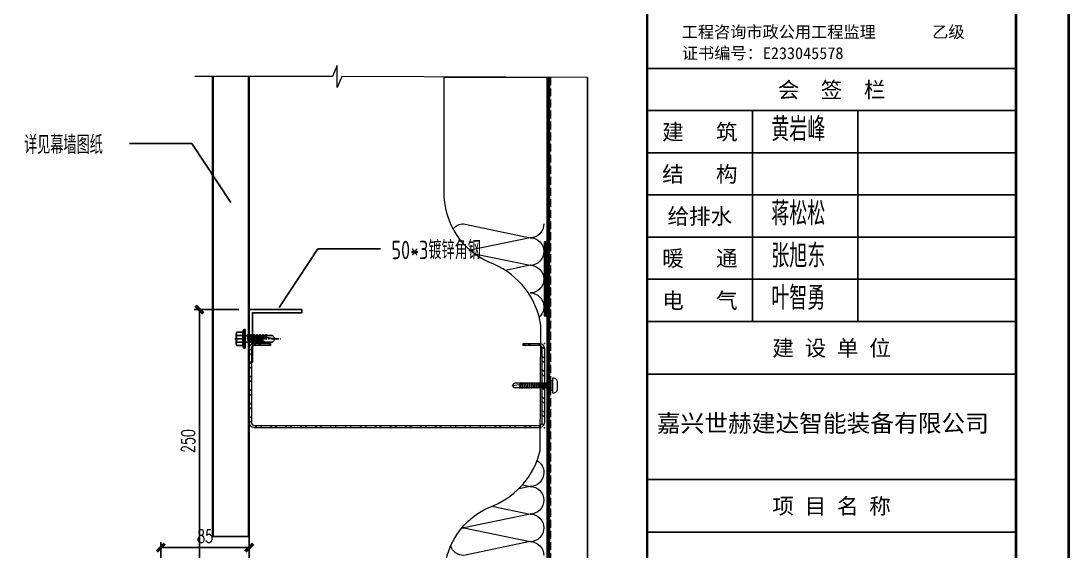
# Model space of a CAD drawing. Extents: x -599358 to 2865263, y -1062760 to 486533.
# Drawn here: x 142217 to 143213, y -727420 to -726917 of the extents above; entities that cross this region are included whole.
import ezdxf
from ezdxf.enums import TextEntityAlignment as Align

# ---------------------------------------------------------------- set-up
doc = ezdxf.new("R2010")
doc.units = 0
doc.linetypes.add('CENTER2', pattern=[28.575, 19.05, -3.175, 3.175, -3.175])
doc.linetypes.add('ZN-DASH', pattern=[0.35, 0.25, -0.1])
for name, color, linetype in [('!ZN6-虚线-8', 8, 'ZN-DASH'), ('0-cxFrame', 155, 'Continuous'), ('11紧固件', 11, 'Continuous'), ('A-AXIS-DP', 126, 'Continuous'), ('A-LIN-V', 9, 'Continuous'), ('AS-WALL', 40, 'Continuous'), ('DIM', 173, 'Continuous'), ('Fill', 8, 'Continuous'), ('PJ', 151, 'Continuous'), ('qianming', 155, 'Continuous'), ('WZ', 2, 'Continuous'), ('ZX', 1, 'CENTER2')]:
    doc.layers.add(name, color=color, linetype=linetype)
for name, color, linetype, lineweight in [('0-cxText', 131, 'Continuous', 25), ('0_PURLIN-CON', 253, 'Continuous', 15), ('0_SCREW RIVET', 4, 'Continuous', 15), ('屋面板', 6, 'Continuous', 13), ('彩钢板', 6, 'Continuous', 15), ('文字标注引出线', 7, 'Continuous', 15), ('紧固件', 4, 'Continuous', 13), ('防火岩棉', 252, 'Continuous', 13)]:
    doc.layers.add(name, color=color, linetype=linetype, lineweight=lineweight)
doc.layers.add('0_INSULATION', color=252, linetype='Continuous', lineweight=9, transparency=0.2)
doc.styles.add('BZHZ', font='bzxw', dxfattribs={"width": 0.8, "bigfont": 'bzhz'})
doc.styles.add('cx_biaoti', font='')
doc.styles.add('cx_tuming', font='simhei.ttf')
doc.styles.add('cx_tuqian1', font='宋体.shx')
doc.styles.add('DHTEXT-1', font='romans.shx', dxfattribs={"width": 0.7, "bigfont": 'chinese.shx'})
doc.styles.add('jhz', font='TSSDENG.SHX', dxfattribs={"width": 0.75, "bigfont": 'TSSDCHN.SHX'})
doc.styles.add('黑体', font='simhei.ttf')
doc.styles.get('cx_biaoti').set_extended_font_data('SimSun')
doc.dimstyles.new('ZN5', dxfattribs={"dimscale": 5, "dimtxt": 2.5, "dimasz": 1.5, "dimexe": 1, "dimexo": 2, "dimgap": 0.9, "dimtad": 1, "dimdec": 0, "dimdsep": 46, "dimtxsty": 'DHTEXT-1', "dimblk": 'ARCHTICK', "dimcen": 2.5, "dimclrd": 173, "dimclre": 173, "dimclrt": 7, "dimazin": 2, "dimtfac": 1, "dimtix": 1, "dimtmove": 2, "dimatfit": 3, "dimfxl": 0, "dimarcsym": 0})

# ---------------------------------------------------------------- blocks, each defined once
blk = doc.blocks.new('*U641')
at = {"layer": 'PJ'}
for p, q in [((-4.4, 0.45), (-4.4, 0)), ((4.4, 0), (-4.4, 0)), ((-4.1, 0.75), (-3.1, 1)), ((4.1, 0.75), (-4.1, 0.75)), ((-3.1, 3.85), (-3.1, 1)), ((3.1, 1), (-3.1, 1)), ((2.33, 4.25), (-2.33, 4.25)), ((-2.04, 0.75), (-1.55, 1)), ((-1.55, 3.85), (-1.55, 1)), ((-1.55, 0), (-1.55, -1.59)), ((1.55, 3.85), (1.55, 1)), ((2.15, 0.75), (1.55, 1)), ((1.55, 0), (1.55, -1.09)), ((3.1, 3.85), (3.1, 1)), ((4.1, 0.75), (3.1, 1)), ((4.4, 0.45), (4.4, 0)), ((-2.11, -1.9), (2.11, -1.4)), ((-2.11, -1.9), (-1.55, -1.59)), ((-2.11, -1.9), (-1.55, -2.21)), ((-2.11, -3.3), (2.11, -2.8)), ((-2.11, -3.3), (-1.55, -2.99)), ((-2.11, -3.3), (-1.55, -3.61)), ((-2.11, -4.7), (2.11, -4.2)), ((-2.11, -4.7), (-1.55, -4.39)), ((-2.11, -4.7), (-1.55, -5.01)), ((-1.55, -1.59), (1.55, -1.09)), ((-1.55, -2.21), (1.55, -1.71)), ((-1.55, -2.21), (-1.55, -2.99)), ((-1.55, -2.99), (1.55, -2.49)), ((-1.55, -3.61), (1.55, -3.11)), ((-1.55, -3.61), (-1.55, -4.39)), ((-1.55, -4.39), (1.55, -3.89)), ((-1.55, -5.01), (1.55, -4.51)), ((1.55, -0.31), (1.55, -1.09)), ((2.11, -1.4), (1.55, -1.09)), ((2.11, -1.4), (1.55, -1.71)), ((1.55, -1.71), (1.55, -2.49)), ((2.11, -2.8), (1.55, -2.49)), ((2.11, -2.8), (1.55, -3.11)), ((1.55, -3.11), (1.55, -3.89)), ((2.11, -4.2), (1.55, -3.89)), ((2.11, -4.2), (1.55, -4.51)), ((1.55, -4.51), (1.55, -5.29)), ((-2.11, -6.1), (2.11, -5.6)), ((-2.11, -6.1), (-1.55, -5.79)), ((-2.11, -6.1), (-1.55, -6.41)), ((-2.11, -7.5), (2.11, -7)), ((-2.11, -7.5), (-1.55, -7.19)), ((-2.11, -7.5), (-1.55, -7.81)), ((-2.11, -8.9), (-1.55, -8.59)), ((-2.11, -8.9), (-1.14, -8.78)), ((-2.11, -8.9), (-1.55, -9.21)), ((-1.55, -5.01), (-1.55, -5.79)), ((-1.55, -5.79), (1.55, -5.29)), ((-1.55, -6.41), (1.55, -5.91)), ((-1.55, -6.41), (-1.55, -7.19)), ((-1.55, -7.19), (1.55, -6.69)), ((-1.55, -7.81), (1.55, -7.31)), ((-1.55, -7.81), (-1.55, -8.59)), ((-1.55, -8.59), (-0.99, -8.49)), ((-1.55, -9.21), (-1.33, -9.17)), ((-1.55, -9.21), (-1.55, -13)), ((0.56, -8.24), (1.55, -8.09)), ((0.71, -8.55), (2.11, -8.4)), ((0.71, -8.83), (1.55, -8.71)), ((0.71, -9.61), (1.55, -9.49)), ((0.71, -9.95), (2.11, -9.8)), ((2.11, -5.6), (1.55, -5.29)), ((2.11, -5.6), (1.55, -5.91)), ((1.55, -5.91), (1.55, -6.69)), ((2.11, -7), (1.55, -6.69)), ((2.11, -7), (1.55, -7.31)), ((1.55, -7.31), (1.55, -8.09)), ((2.11, -8.4), (1.55, -8.09)), ((2.11, -8.4), (1.55, -8.71)), ((1.55, -8.71), (1.55, -9.49)), ((2.11, -9.8), (1.55, -9.49)), ((2.11, -9.8), (1.55, -10.11)), ((0, -14.4), (-1.55, -13)), ((0, -14.4), (1.55, -13)), ((0.71, -10.23), (1.55, -10.11)), ((1.55, -10.11), (1.55, -13))]:
    blk.add_line(p, q, dxfattribs=at)
blk.add_lwpolyline([(0, -14.4), (0.71, -10.23), (0.71, -8.5, 0.417657), (0.41, -8.2, 0.097062), (-0.99, -8.49), (-1.55, -9.6)], format="xyb", dxfattribs=at)
for centre, radius, start, end in [((-4.1, 0.45), 0.3, 90, 180), ((-2.33, 3.3), 0.951, 35.4009, 144.5991), ((0, 1.05), 3.2, 61.0594, 118.9406), ((2.33, 3.3), 0.951, 35.4009, 144.5991), ((4.1, 0.45), 0.3, 0, 90)]:
    blk.add_arc(centre, radius, start, end, dxfattribs=at)
at = {"layer": 'ZX', "ltscale": 0.2}
blk.add_line((0, 4.94), (0, -16.83), dxfattribs=at)
blk = doc.blocks.new('_ArchTick')
at = {"color": 0, "linetype": 'ByBlock', "const_width": 0.4}
blk.add_lwpolyline([(-0.5, -0.5), (0.5, 0.5)], dxfattribs=at)
blk = doc.blocks.new('*D1907')
at = {"layer": 'Defpoints', "color": 0, "ltscale": 50, "transparency": 16777216}
for p in [(142433.98, -727190.51, 0), (142386.67, -727440.01), (142433.98, -727440.01, 0)]:
    blk.add_point(p, dxfattribs=at)
at = {"layer": 'DIM', "color": 173, "linetype": 'ByBlock', "lineweight": -2, "ltscale": 50, "transparency": 16777216}
for p, q in [((142423.98, -727190.51), (142381.67, -727190.51)), ((142386.67, -727190.51), (142386.67, -727440.01)), ((142423.98, -727440.01), (142381.67, -727440.01))]:
    blk.add_line(p, q, dxfattribs=at)
at = {"layer": 'DIM', "color": 173, "lineweight": -2, "ltscale": 50, "transparency": 16777216, "xscale": 7.5, "yscale": 7.5, "zscale": 7.5}
for p, rotation in [((142386.67, -727190.51), 90), ((142386.67, -727440.01), 270)]:
    blk.add_blockref('_ArchTick', p, dxfattribs=dict(at, rotation=rotation))
at = {"layer": 'DIM', "color": 7, "ltscale": 50, "transparency": 16777216, "insert": (142375.92, -727315.26), "char_height": 12.5, "attachment_point": 5, "rotation": 90, "style": 'DHTEXT-1'}
blk.add_mtext('250', dxfattribs=at)
blk = doc.blocks.new('*D1908')
at = {"layer": 'Defpoints', "color": 0, "ltscale": 50, "transparency": 16777216}
for p in [(142350, -727416.39), (142350, -727440.01, 0), (142433.98, -727440.01, 0)]:
    blk.add_point(p, dxfattribs=at)
at = {"layer": 'DIM', "color": 173, "linetype": 'ByBlock', "lineweight": -2, "ltscale": 50, "transparency": 16777216}
for p, q in [((142350, -727430.01), (142350, -727411.39)), ((142433.98, -727416.39), (142350, -727416.39)), ((142433.98, -727430.01), (142433.98, -727411.39))]:
    blk.add_line(p, q, dxfattribs=at)
at = {"layer": 'DIM', "color": 173, "lineweight": -2, "ltscale": 50, "transparency": 16777216, "xscale": 7.5, "yscale": 7.5, "zscale": 7.5, "rotation": 180}
blk.add_blockref('_ArchTick', (142350, -727416.39), dxfattribs=at)
at = {"layer": 'DIM', "color": 173, "lineweight": -2, "ltscale": 50, "transparency": 16777216, "xscale": 7.5, "yscale": 7.5, "zscale": 7.5}
blk.add_blockref('_ArchTick', (142433.98, -727416.39), dxfattribs=at)
at = {"layer": 'DIM', "color": 7, "ltscale": 50, "transparency": 16777216, "insert": (142391.99, -727405.64), "char_height": 12.5, "attachment_point": 5, "style": 'DHTEXT-1'}
blk.add_mtext('85', dxfattribs=at)
blk = doc.blocks.new('zjcx_lan_huiqian(Dragon)')
for p, q in [((-7000, -800), (0, -800)), ((-5000, -800), (-5000, -4800)), ((-3000, -800), (-3000, -4800)), ((-7000, -1600), (0, -1600)), ((-7000, -2400), (0, -2400)), ((-7000, -3200), (0, -3200)), ((-7000, -4000), (0, -4000))]:
    blk.add_line(p, q)
at = {"const_width": 30}
blk.add_lwpolyline([(-7000, 0), (0, 0)], dxfattribs=at)
blk.add_lwpolyline([(-7000, 0), (0, 0), (0, -4800), (-7000, -4800)], close=True, dxfattribs=at)
at = {"style": 'cx_biaoti'}
for s, p in [('会  签  栏', (-3500, -400)), ('建   筑', (-6000, -1200)), ('结   构', (-6000, -2000)), ('给排水', (-6000, -2800)), ('暖   通', (-6000, -3600)), ('电   气', (-6000, -4400))]:
    blk.add_text(s, height=300, dxfattribs=at).set_placement(p, align=Align.MIDDLE)
blk = doc.blocks.new('T-汇签(Dragon)')
at = {"layer": '0-cxFrame'}
blk.add_blockref('zjcx_lan_huiqian(Dragon)', (0, 0), dxfattribs=at)
at = {"layer": 'qianming', "style": 'BZHZ', "width": 0.8}
for s, p in [('黄岩峰', (-4132, -1132)), ('蒋松松', (-4132, -2732)), ('张旭东', (-4132, -3532)), ('叶智勇', (-4132, -4332))]:
    blk.add_text(s, height=450, dxfattribs=at).set_placement(p, align=Align.MIDDLE)
blk = doc.blocks.new('zjcx_TT(Dragon)')
at = {"layer": '0-cxFrame', "const_width": 30}
blk.add_lwpolyline([(-7000, -10200), (0, -10200), (0, 0), (-7000, 0)], close=True, dxfattribs=at)
at = {"color": 7, "style": 'cx_biaoti'}
for s, p in [('工程咨询市政公用工程监理       乙级', (-6344, -9619)), ('证书编号：E233045578', (-6340, -10022))]:
    blk.add_text(s, height=225, dxfattribs=at).set_placement(p)
blk = doc.blocks.new('zjcx_lan_xiangmu(Dragon)')
for p, q in [((-7000, 9000), (0, 9000)), ((-7000, 6000), (0, 6000)), ((-7000, 3000), (0, 3000)), ((-5000, 1000), (-5000, 0))]:
    blk.add_line(p, q)
at = {"const_width": 30}
for points in [[(-7000, 10000), (0, 10000)], [(-7000, 7000), (0, 7000)], [(-7000, 7000), (0, 7000)], [(-7000, 4000), (0, 4000)], [(-7000, 4000), (0, 4000)], [(-7000, 1000), (0, 1000)], [(-7000, 0), (0, 0)]]:
    blk.add_lwpolyline(points, dxfattribs=at)
blk.add_lwpolyline([(-7000, 10000), (0, 10000), (0, 0), (-7000, 0)], close=True)
at = {"style": 'cx_biaoti'}
for s, p in [('建 设 单 位', (-3500, 9500)), ('项 目 名 称', (-3500, 6500)), ('子 项 名 称', (-3500, 3500)), ('工程编号', (-6013, 500))]:
    blk.add_text(s, height=300, dxfattribs=at).set_placement(p, align=Align.MIDDLE)
blk = doc.blocks.new('T-项目(Dragon)')
blk.add_blockref('zjcx_lan_xiangmu(Dragon)', (0, 0))
at = {"color": 3, "style": 'cx_tuming'}
for s, height, p in [('嘉兴世赫建达智能装备有限公司', 330, (-6816, 7901)), ('年产500套智能装备建设项目 ', 350, (-6638, 4859))]:
    blk.add_text(s, height=height, dxfattribs=at).set_placement(p)
blk = doc.blocks.new('zjcx_T2(Dragon)')
at = {"layer": '0-cxFrame', "const_width": 50}
blk.add_lwpolyline([(-7000, 40000), (0, 40000), (0, 0), (-7000, 0)], close=True, dxfattribs=at)
at = {"layer": '0-cxFrame'}
for name, p in [('zjcx_TT(Dragon)', (0, 40000)), ('T-汇签(Dragon)', (0, 29800)), ('T-项目(Dragon)', (0, 15000))]:
    blk.add_blockref(name, p, dxfattribs=at)
blk = doc.blocks.new('TK22.A2 L(Dragon)')
at = {"layer": '0-cxFrame', "color": 7, "const_width": 0.5}
blk.add_lwpolyline([(0, 0), (-594, 0), (-594, 420), (0, 420)], close=True, dxfattribs=at)
at = {"layer": '0-cxFrame', "const_width": 0.5}
for points in [[(-80, 10), (-574, 10), (-574, 410), (-80, 410)], [(-10, 10), (-80, 10), (-80, 410), (-10, 410)]]:
    blk.add_lwpolyline(points, close=True, dxfattribs=at)
at = {"layer": '0-cxFrame', "xscale": 0.01, "yscale": 0.01, "zscale": 0.01}
blk.add_blockref('zjcx_T2(Dragon)', (-10, 10), dxfattribs=at)
at = {"style": '黑体', "flags": 4}
blk.add_attdef('图幅', text='', height=3.3, dxfattribs=at).set_placement((-40, 3), align=Align.RIGHT)
at = {"layer": '0-cxText', "flags": 4}
for tag, height, style, p in [('建设单位', 3.5, 'cx_tuming', (-45, 240)), ('项目名称', 3.5, 'cx_tuming', (-45, 210)), ('子项名称', 3.5, 'cx_tuming', (-45, 180)), ('工程编号', 3.3, 'cx_tuqian1', (-35, 165)), ('图名1', 3.5, 'cx_tuming', (-45, 87)), ('图名2', 3.5, 'cx_tuming', (-45, 79)), ('图名3', 3.5, 'cx_tuming', (-45, 71)), ('出图日期', 3.3, 'cx_tuqian1', (-39, 60)), ('专业', 3.3, 'cx_tuqian1', (-55, 52)), ('图号', 3.3, 'cx_tuqian1', (-55, 44)), ('版次', 3.3, 'cx_tuqian1', (-20, 44))]:
    blk.add_attdef(tag, text='', height=height, dxfattribs=dict(at, style=style)).set_placement(p, align=Align.MIDDLE)
at = {"layer": 'Defpoints', "color": 6, "flags": 4}
for tag, height, style, p in [('tufu', 3.3, '黑体', (-12, 12)), ('dwfname', 4, 'cx_tuqian1', (-80, 3))]:
    blk.add_attdef(tag, text='', height=height, dxfattribs=dict(at, style=style)).set_placement(p, align=Align.RIGHT)
blk = doc.blocks.new('*U2101')
at = {"layer": '0_PURLIN-CON', "linetype": 'ByBlock', "lineweight": -2}
h = blk.add_hatch(dxfattribs=at)
h.set_pattern_fill('ANSI32', color=256, scale=2, angle=2.86241)
h.set_pattern_definition([(47.862405, (-81110.591, 63402.253), (-7.0631283, 6.3904494), []), (47.862405, (-81106.1065, 63402.477), (-7.0631283, 6.3904494), [])])
edge = h.paths.add_edge_path()
edge.add_line((80, 20), (80, 5))
edge.add_arc((75, 5), 5, -90, 0, ccw=False)
edge.add_line((75, 0), (5, 0))
edge.add_arc((5, 5), 5, 180, 270, ccw=False)
edge.add_line((0, 5), (0, 275))
edge.add_arc((5, 275), 5, 90, 180, ccw=False)
edge.add_line((5, 280), (75, 280))
edge.add_arc((75, 275), 5, 0, 90, ccw=False)
edge.add_line((80, 275), (80, 260))
edge.add_line((80, 260), (78, 260))
edge.add_line((78, 260), (78, 275))
edge.add_arc((75, 275), 3, 0, 90)
edge.add_line((75, 278), (5, 278))
edge.add_arc((5, 275), 3, 90, 180)
edge.add_line((2, 275), (2, 5))
edge.add_arc((5, 5), 3, 180, 270)
edge.add_line((5, 2), (75, 2))
edge.add_arc((75, 5), 3, 270, 360)
edge.add_line((78, 5), (78, 20))
edge.add_line((78, 20), (80, 20))
at = {"color": 0, "linetype": 'ByBlock'}
for p in [(0, 280), (80, 280), (0, 0), (80, 0)]:
    blk.add_point(p, dxfattribs=at)
at = {"layer": '0_PURLIN-CON', "linetype": 'ByBlock', "lineweight": -2}
blk.add_lwpolyline([(80, 20), (80, 5, -0.414214), (75, 0), (5, 0, -0.414214), (0, 5), (0, 275, -0.414214), (5, 280), (75, 280, -0.414214), (80, 275), (80, 260), (78, 260), (78, 275, 0.414214), (75, 278), (5, 278, 0.414214), (2, 275), (2, 5, 0.414214), (5, 2), (75, 2, 0.414214), (78, 5), (78, 20)], format="xyb", close=True, dxfattribs=at)
blk = doc.blocks.new('$紧固件$00000145')
at = {"layer": '0_SCREW RIVET'}
for p, q in [((-1.72, 9.4), (-1.72, 7.22)), ((-1.72, 6.71), (-1.72, 5.01)), ((-1.72, 4.51), (-1.72, 2.8)), ((-1.72, 2.3), (-1.72, 0.59)), ((-1.72, 0.09), (-1.72, -1.62)), ((2.78, 9.4), (2.78, 7.61)), ((2.78, 7.11), (2.78, 5.4)), ((2.78, 4.9), (2.78, 3.19)), ((2.78, 2.69), (2.78, 0.99)), ((2.78, 0.48), (2.78, -1.22)), ((-1.72, -2.12), (-1.72, -3.83)), ((-1.72, -4.33), (-1.72, -6.03)), ((-1.72, -6.54), (-1.72, -8.24)), ((-1.72, -8.74), (-1.72, -10.45)), ((2.78, -1.72), (2.78, -3.43)), ((2.78, -3.93), (2.78, -5.64)), ((2.78, -6.14), (2.78, -7.85)), ((2.78, -8.35), (2.78, -10.06)), ((-1.72, -10.95), (-1.72, -12.66)), ((-1.72, -13.16), (-1.72, -14.87)), ((-1.72, -15.37), (-1.72, -17.08)), ((-1.72, -17.58), (-1.72, -19.28)), ((-1.72, -19.79), (-1.72, -24.8)), ((2.78, -10.56), (2.78, -12.26)), ((2.78, -12.77), (2.78, -14.47)), ((2.78, -14.97), (2.78, -16.68)), ((2.78, -17.18), (2.78, -18.89)), ((2.78, -19.39), (2.78, -24.8)), ((-1.72, -24.8), (0.53, -26.6)), ((0.53, -26.6), (2.78, -24.8))]:
    blk.add_line(p, q, dxfattribs=at)
blk.add_lwpolyline([(-6.47, 12.14, -0.414214), (-2.47, 16.14), (3.53, 16.14, -0.414214), (7.53, 12.14), (7.53, 12.15), (7.53, 11.4), (-6.47, 11.4), (-6.47, 12.15)], format="xyb", close=True, dxfattribs=at)
for points in [[(-3.97, 11.4), (5.03, 11.4), (5.03, 9.4), (-3.97, 9.4)], [(-1.72, 6.71), (2.78, 7.11), (3.28, 7.4), (2.78, 7.61), (-1.72, 7.22), (-2.22, 6.92)], [(-1.72, 4.51), (2.78, 4.9), (3.28, 5.19), (2.78, 5.4), (-1.72, 5.01), (-2.22, 4.71)], [(-1.72, 2.3), (2.78, 2.69), (3.28, 2.99), (2.78, 3.19), (-1.72, 2.8), (-2.22, 2.5)], [(-1.72, 0.09), (2.78, 0.48), (3.28, 0.78), (2.78, 0.99), (-1.72, 0.59), (-2.22, 0.3)], [(-1.72, -2.12), (2.78, -1.72), (3.28, -1.43), (2.78, -1.22), (-1.72, -1.62), (-2.22, -1.91)], [(-1.72, -4.33), (2.78, -3.93), (3.28, -3.64), (2.78, -3.43), (-1.72, -3.83), (-2.22, -4.12)], [(-1.72, -6.54), (2.78, -6.14), (3.28, -5.85), (2.78, -5.64), (-1.72, -6.03), (-2.22, -6.33)], [(-1.72, -8.74), (2.78, -8.35), (3.28, -8.06), (2.78, -7.85), (-1.72, -8.24), (-2.22, -8.54)], [(-1.72, -10.95), (2.78, -10.56), (3.28, -10.26), (2.78, -10.06), (-1.72, -10.45), (-2.22, -10.75)], [(-1.72, -13.16), (2.78, -12.77), (3.28, -12.47), (2.78, -12.26), (-1.72, -12.66), (-2.22, -12.95)], [(-1.72, -15.37), (2.78, -14.97), (3.28, -14.68), (2.78, -14.47), (-1.72, -14.87), (-2.22, -15.16)], [(-1.72, -17.58), (2.78, -17.18), (3.28, -16.89), (2.78, -16.68), (-1.72, -17.08), (-2.22, -17.37)]]:
    blk.add_lwpolyline(points, close=True, dxfattribs=at)
for points in [[(1.71, -18.98), (-1.72, -19.28), (-2.22, -19.58), (-1.72, -19.79), (1.63, -19.49)], [(0.53, -26.6), (1.87, -17.97), (2.51, -19.41), (2.48, -19.44), (2.78, -19.9)], [(2.3, -18.93), (2.78, -18.89), (3.28, -19.1), (2.78, -19.39), (2.5, -19.42)]]:
    blk.add_lwpolyline(points, dxfattribs=at)
blk = doc.blocks.new('*U2112')
at = {"layer": '0_INSULATION'}
for p, q in [((114761.39, -53978.93), (114792.96, -53985.48)), ((114792.96, -53985.48), (114764.45, -53991.41)), ((114766.55, -53993.11), (114792.96, -53998.59)), ((114792.96, -53998.59), (114781.19, -54001.04)), ((114792.98, -54103.48), (114787.53, -54104.61)), ((114789.32, -54102.72), (114792.98, -54103.48)), ((114774.8, -54112.82), (114792.98, -54116.59)), ((114792.98, -54116.59), (114761.42, -54123.15)), ((114761.42, -54123.15), (114792.98, -54129.7)), ((114792.98, -54129.7), (114761.42, -54136.27))]:
    blk.add_line(p, q, dxfattribs=at)
blk.add_lwpolyline([(114802.18, -53909.37), (114802.18, -54420.25), (114752.18, -54420.25), (114752.18, -54147.49, -0.323318), (114775.68, -54112.49, 0.242761), (114797.68, -54086.41), (114798.06, -54026.96, 0.256774), (114775.68, -53998.09, -0.323318), (114752.18, -53963.09), (114752.18, -53909.37)], format="xyb", close=True, dxfattribs=at)
at = {"layer": '0_INSULATION', "extrusion": (0, 0, -1)}
for centre, start_param, end_param in [((114761.39, -53985.49), 5.406397, 6.283185), ((114792.95, -53978.93), 1.570796, 3.141593), ((114792.96, -53992.04), 0, 1.570796), ((114792.96, -53992.04), 1.570796, 3.141593), ((114792.96, -54005.15), 0, 1.570796), ((114792.96, -54005.15), 1.570796, 3.141593), ((114792.96, -54018.26), 0, 1.570796), ((114792.96, -54018.26), 1.570796, 2.416555), ((114792.98, -54096.93), 0.524657, 1.570796), ((114792.98, -54096.93), 1.570796, 3.141593), ((114792.98, -54110.04), 0, 1.570796), ((114792.98, -54110.04), 1.570796, 3.141593), ((114792.98, -54123.15), 0, 1.570796), ((114761.42, -54129.71), 6.139662, 6.283185), ((114761.41, -54116.6), 3.141593, 3.269368), ((114792.98, -54123.15), 1.570796, 3.141593), ((114792.98, -54136.26), 0, 1.570796), ((114761.42, -54129.71), 3.141593, 4.407145)]:
    blk.add_ellipse(centre, major_axis=(0, 6.56), ratio=0.988253, start_param=start_param, end_param=end_param, dxfattribs=at)

msp = doc.modelspace()

# ---------------------------------------------------------------- hatches: boundary and pattern name
at = {"layer": 'Fill', "ltscale": 50}
h = msp.add_hatch(dxfattribs=at)
h.set_pattern_fill('ANSI38', color=256, scale=0.4, style=0)
h.set_pattern_definition([(45, (142713.9765, -727196.5979), (-0.449013, 0.449013), []), (135, (142713.9765, -727196.5979), (-1.3470384, 0.449013), [1.5875, -0.9525])])
h.paths.add_polyline_path([(142713.98, -727126.12), (142713.98, -727196.6), (142718.98, -727196.6), (142718.98, -727126.12)])

# ---------------------------------------------------------------- linework, layer by layer
at = {"layer": '!ZN6-虚线-8', "ltscale": 30}
msp.add_line((142719.78, -726970.1, 0), (142719.78, -727761.12, 0), dxfattribs=at)
at = {"layer": '11紧固件', "ltscale": 50, "elevation": 0}
msp.add_lwpolyline([(142713.98, -727126.12), (142713.98, -727196.6), (142718.98, -727196.6), (142718.98, -727126.12), (142713.98, -727126.12)], dxfattribs=at)
at = {"layer": 'A-AXIS-DP', "color": 2, "ltscale": 2800, "elevation": 0}
msp.add_lwpolyline([(142483.98, -727193.51), (142436.98, -727193.51), (142436.98, -727240.51), (142433.98, -727240.51), (142433.98, -727190.51), (142483.98, -727190.51)], close=True, dxfattribs=at)
at = {"layer": 'A-LIN-V'}
msp.add_line((142433.98, -727986.95, 0), (142433.98, -726969.4, 0), dxfattribs=at)
at = {"layer": 'AS-WALL', "color": 1}
for p, q in [((142398.98, -727405.9, 0), (142398.98, -726969.4, 0)), ((142399.78, -727405.9, 0), (142399.78, -726969.4, 0)), ((142433.18, -727405.9, 0), (142433.18, -726969.4, 0)), ((142433.98, -727405.9, 0), (142433.98, -726969.4, 0)), ((142398.98, -727405.9, 0), (142433.98, -727405.9, 0))]:
    msp.add_line(p, q, dxfattribs=at)
at = {"layer": 'AS-WALL'}
for p, q in [((142433.98, -727986.95, 0), (142433.98, -726970.29, 0)), ((142754.98, -727986.95, 0), (142754.98, -726970.22, 0))]:
    msp.add_line(p, q, dxfattribs=at)
at = {"layer": 'DIM', "ltscale": 10}
for p, q in [((142379.48, -727033.05), (142320.3, -727033.05)), ((142416.39, -727088.83), (142379.48, -727033.05)), ((142462.27, -727188.69, -1.9), (142499.17, -727132.9, -1.9)), ((142499.17, -727132.9, -1.9), (142558.35, -727132.9, -1.9))]:
    msp.add_line(p, q, dxfattribs=at)
at = {"layer": '屋面板', "color": 6, "const_width": 0.7, "elevation": 0}
msp.add_lwpolyline([(142433.98, -727190.51), (142433.98, -727440.51)], close=True, dxfattribs=at)
at = {"layer": '彩钢板', "color": 1}
for p, q in [((142718.98, -726970.09, 0), (142718.98, -727761.12, 0)), ((142754.98, -726970.22, 0), (142754.98, -727761.12, 0))]:
    msp.add_line(p, q, dxfattribs=at)
at = {"layer": '文字标注引出线', "color": 1, "elevation": 0}
msp.add_lwpolyline([(142754.98, -726970.22), (142521.81, -726969.4), (142517.31, -726979.9), (142517.31, -726958.9), (142512.81, -726969.4), (142382.29, -726969.4)], dxfattribs=at)
at = {"layer": '防火岩棉', "color": 0, "const_width": 3.75, "elevation": 0}
msp.add_lwpolyline([(142717.62, -726970.09), (142717.62, -727761.12)], dxfattribs=at)

# ---------------------------------------------------------------- block references
at = {"xscale": 2, "yscale": 2, "zscale": 2}
msp.add_blockref('*U2112', (-86885.38, -619151.36, 0), dxfattribs=at)
at = {"xscale": -1, "rotation": 270}
msp.add_blockref('$紧固件$00000145', (142710.37, -727263.13, 0), dxfattribs=at)
at = {"layer": '0-cxFrame', "xscale": 5, "yscale": 5, "zscale": 5}
msp.add_blockref('TK22.A2 L(Dragon)', (143211.53, -728501.71), dxfattribs=at)
at = {"layer": '0_PURLIN-CON', "extrusion": (-1.22465e-16, 1.09242e-25, -1), "xscale": -1, "rotation": 270}
msp.add_blockref('*U2101', (-142713.98, -727302.6, 0), dxfattribs=at)
at = {"layer": '紧固件', "xscale": 2, "yscale": 2, "zscale": 2, "rotation": 90.00000000000001}
msp.add_blockref('*U641', (142430, -727218.3, 0), dxfattribs=at)

# ---------------------------------------------------------------- texts
at = {"layer": 'WZ', "style": 'jhz', "width": 0.75}
for s, p in [('详见幕墙图纸', (142220.22, -727042.89)), ('50*3镀锌角钢', (142568.91, -727142.74, -1.9))]:
    msp.add_text(s, height=17.5, dxfattribs=at).set_placement(p)

# ---------------------------------------------------------------- dimensions: what is measured, and where the dimension line sits
at = {"layer": 'DIM', "ltscale": 50}
for p1, p2, distance, text, picture, middle in [((142433.98, -727190.51, 0), (142433.98, -727440.01, 0), -47.31, '250', '*D1907', (142375.92, -727315.26)), ((142433.98, -727440.01, 0), (142350, -727440.01, 0), -23.62, '85', '*D1908', (142391.99, -727405.64))]:
    dim = msp.add_aligned_dim(p1=p1, p2=p2, distance=distance, text=text, dimstyle='ZN5', dxfattribs=at)
    dim.commit()
    dim.dimension.update_dxf_attribs({"geometry": picture, "text_midpoint": middle})

doc.saveas('drawing.dxf')
